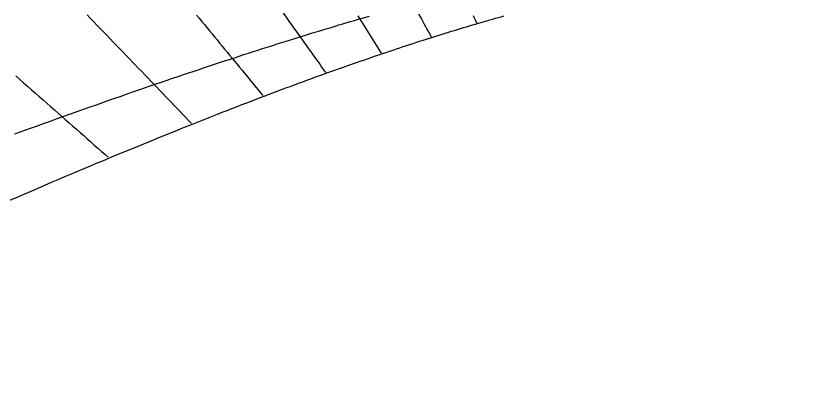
# Model space of a CAD drawing. Header units: millimetres. Extents: x -483 to 483, y -483 to 483.
# Drawn here: x -291.9 to -14.5, y -92.2 to 36.3 of the extents above; entities that cross this region are included whole.
import ezdxf

# ---------------------------------------------------------------- set-up
doc = ezdxf.new("R2010")
doc.units = ezdxf.units.MM
for name, color, linetype in [('CUT', 1, 'Continuous'), ('DECL', 30, 'Continuous'), ('HOUR', 7, 'Continuous'), ('HOUR15', 9, 'Continuous'), ('HOUR30', 8, 'Continuous')]:
    doc.layers.add(name, color=color, linetype=linetype)

msp = doc.modelspace()

# ---------------------------------------------------------------- linework, layer by layer
at = {"layer": 'CUT'}
for radius in [483.33, 423.33]:
    msp.add_circle((0, 0), radius, dxfattribs=at)
at = {"layer": 'DECL'}
for points in [[(-294.07, -27.49), (-291.58, -26.42), (-289.12, -25.35), (-286.7, -24.31), (-284.3, -23.28), (-281.93, -22.26), (-279.6, -21.26), (-277.29, -20.28), (-275.01, -19.31), (-272.75, -18.35), (-270.52, -17.41), (-268.32, -16.48), (-266.15, -15.57), (-264, -14.66), (-261.87, -13.77), (-259.77, -12.9), (-257.69, -12.03), (-255.64, -11.18), (-253.61, -10.34), (-251.6, -9.51), (-249.61, -8.69), (-247.65, -7.89), (-245.7, -7.09), (-243.78, -6.31), (-241.88, -5.53), (-239.99, -4.77), (-238.13, -4.02), (-236.28, -3.28), (-234.46, -2.54), (-232.65, -1.82), (-230.86, -1.1), (-229.09, -0.4), (-227.34, 0.3), (-225.6, 0.98), (-223.88, 1.66), (-222.18, 2.33), (-220.49, 2.99), (-218.82, 3.64), (-217.17, 4.29), (-215.53, 4.92), (-213.9, 5.55), (-212.29, 6.17), (-210.7, 6.78), (-209.12, 7.39), (-207.55, 7.98), (-206, 8.57), (-204.46, 9.15), (-202.94, 9.73), (-201.43, 10.3), (-199.93, 10.86), (-198.44, 11.41), (-196.97, 11.96), (-195.51, 12.5), (-194.06, 13.04), (-192.63, 13.57), (-191.2, 14.09), (-189.79, 14.6), (-188.39, 15.11), (-187, 15.62), (-185.62, 16.11), (-184.26, 16.61), (-182.9, 17.09), (-181.55, 17.57), (-180.22, 18.05), (-178.89, 18.52), (-177.58, 18.98), (-176.27, 19.44), (-174.98, 19.89), (-173.69, 20.34), (-172.41, 20.79), (-171.15, 21.22), (-169.89, 21.66), (-168.64, 22.09), (-167.4, 22.51), (-166.17, 22.93), (-164.95, 23.34), (-163.74, 23.75), (-162.53, 24.16), (-161.34, 24.56), (-160.15, 24.95), (-158.97, 25.34), (-157.79, 25.73), (-156.63, 26.11), (-155.47, 26.49), (-154.32, 26.87), (-153.18, 27.24), (-152.05, 27.6), (-150.92, 27.97), (-149.8, 28.32), (-148.69, 28.68), (-147.59, 29.03), (-146.49, 29.37), (-145.4, 29.72), (-144.31, 30.06), (-143.23, 30.39), (-142.16, 30.72), (-141.1, 31.05), (-140.04, 31.38), (-138.98, 31.7), (-137.94, 32.02), (-136.9, 32.33), (-135.86, 32.64), (-134.84, 32.95), (-133.81, 33.25), (-132.8, 33.55), (-131.78, 33.85), (-130.78, 34.15), (-129.78, 34.44), (-128.79, 34.73), (-127.8, 35.01), (-126.81, 35.29), (-125.83, 35.57), (-124.86, 35.85), (-123.89, 36.12), (-122.93, 36.39)], [(-292.31, -4.49), (-289.8, -3.57), (-287.31, -2.67), (-284.86, -1.79), (-282.44, -0.91), (-280.04, -0.05), (-277.68, 0.8), (-275.35, 1.63), (-273.04, 2.45), (-270.77, 3.26), (-268.52, 4.06), (-266.29, 4.85), (-264.09, 5.63), (-261.92, 6.39), (-259.78, 7.14), (-257.65, 7.89), (-255.55, 8.62), (-253.48, 9.34), (-251.43, 10.05), (-249.4, 10.76), (-247.39, 11.45), (-245.41, 12.13), (-243.45, 12.8), (-241.5, 13.47), (-239.58, 14.12), (-237.68, 14.77), (-235.8, 15.41), (-233.94, 16.03), (-232.09, 16.66), (-230.27, 17.27), (-228.46, 17.87), (-226.68, 18.47), (-224.91, 19.06), (-223.15, 19.64), (-221.42, 20.21), (-219.7, 20.78), (-218, 21.33), (-216.31, 21.89), (-214.64, 22.43), (-212.99, 22.97), (-211.35, 23.5), (-209.72, 24.02), (-208.12, 24.54), (-206.52, 25.05), (-204.94, 25.55), (-203.38, 26.05), (-201.82, 26.54), (-200.29, 27.03), (-198.76, 27.51), (-197.25, 27.98), (-195.75, 28.45), (-194.27, 28.91), (-192.79, 29.37), (-191.33, 29.82), (-189.88, 30.27), (-188.45, 30.71), (-187.02, 31.14), (-185.61, 31.57), (-184.21, 32), (-182.82, 32.42), (-181.44, 32.83), (-180.07, 33.24), (-178.71, 33.65), (-177.36, 34.05), (-176.03, 34.44), (-174.7, 34.83), (-173.38, 35.22), (-172.08, 35.6), (-170.78, 35.98), (-169.49, 36.35)]]:
    msp.add_lwpolyline(points, dxfattribs=at)
at = {"layer": 'HOUR'}
for points in [[(-229.41, 36.69), (-228.5, 35.59), (-227.6, 34.5), (-226.7, 33.41), (-225.81, 32.33), (-224.92, 31.25), (-224.04, 30.18), (-223.16, 29.11), (-222.28, 28.05), (-221.41, 26.99), (-220.55, 25.94), (-219.68, 24.9), (-218.83, 23.86), (-217.97, 22.82), (-217.12, 21.79), (-216.28, 20.76), (-215.43, 19.74), (-214.6, 18.73), (-213.76, 17.71), (-212.93, 16.71), (-212.1, 15.7), (-211.28, 14.7), (-210.46, 13.71), (-209.64, 12.72), (-208.83, 11.73), (-208.02, 10.75), (-207.21, 9.77), (-206.41, 8.8)], [(-133.6, 36.52), (-133.19, 35.67), (-132.78, 34.82), (-132.37, 33.97)]]:
    msp.add_lwpolyline(points, dxfattribs=at)
at = {"layer": 'HOUR15'}
for points in [[(-267.29, 36.73), (-266.13, 35.52), (-264.97, 34.31), (-263.81, 33.11), (-262.67, 31.92), (-261.53, 30.74), (-260.4, 29.56), (-259.28, 28.39), (-258.16, 27.23), (-257.05, 26.07), (-255.95, 24.93), (-254.85, 23.78), (-253.76, 22.65), (-252.67, 21.52), (-251.6, 20.4), (-250.52, 19.28), (-249.46, 18.17), (-248.4, 17.07), (-247.34, 15.97), (-246.29, 14.88), (-245.25, 13.79), (-244.21, 12.71), (-243.18, 11.64), (-242.15, 10.57), (-241.13, 9.51), (-240.12, 8.45), (-239.1, 7.4), (-238.1, 6.35), (-237.1, 5.31), (-236.1, 4.27), (-235.11, 3.24), (-234.12, 2.21), (-233.14, 1.19), (-232.16, 0.17), (-231.19, -0.84)], [(-199.36, 37.28), (-198.63, 36.26), (-197.91, 35.25), (-197.19, 34.25), (-196.48, 33.24), (-195.76, 32.24), (-195.05, 31.25), (-194.34, 30.26), (-193.64, 29.27), (-192.94, 28.29), (-192.24, 27.31), (-191.54, 26.34), (-190.85, 25.37), (-190.16, 24.4), (-189.47, 23.44), (-188.79, 22.48), (-188.1, 21.52), (-187.42, 20.57), (-186.75, 19.62), (-186.07, 18.68), (-185.4, 17.74), (-184.73, 16.8)], [(-152.49, 37.13), (-152, 36.24), (-151.52, 35.34), (-151.03, 34.45), (-150.55, 33.57), (-150.06, 32.68), (-149.58, 31.8), (-149.1, 30.92), (-148.62, 30.04), (-148.14, 29.17)]]:
    msp.add_lwpolyline(points, dxfattribs=at)
at = {"layer": 'HOUR30'}
for points in [[(-173.54, 36.45), (-172.95, 35.51), (-172.36, 34.56), (-171.78, 33.63), (-171.19, 32.69), (-170.61, 31.76), (-170.03, 30.83), (-169.46, 29.9), (-168.88, 28.98), (-168.31, 28.06), (-167.74, 27.14), (-167.17, 26.23), (-166.6, 25.32), (-166.03, 24.41), (-165.47, 23.5)], [(-292.05, 15.62), (-290.67, 14.4), (-289.29, 13.19), (-287.93, 11.99), (-286.58, 10.8), (-285.23, 9.62), (-283.9, 8.45), (-282.57, 7.28), (-281.25, 6.12), (-279.94, 4.96), (-278.63, 3.82), (-277.34, 2.68), (-276.05, 1.55), (-274.77, 0.42), (-273.5, -0.7), (-272.24, -1.81), (-270.98, -2.91), (-269.74, -4.01), (-268.49, -5.1), (-267.26, -6.19), (-266.03, -7.27), (-264.81, -8.34), (-263.6, -9.41), (-262.39, -10.47), (-261.19, -11.53), (-260, -12.58)]]:
    msp.add_lwpolyline(points, dxfattribs=at)

doc.saveas('drawing.dxf')
